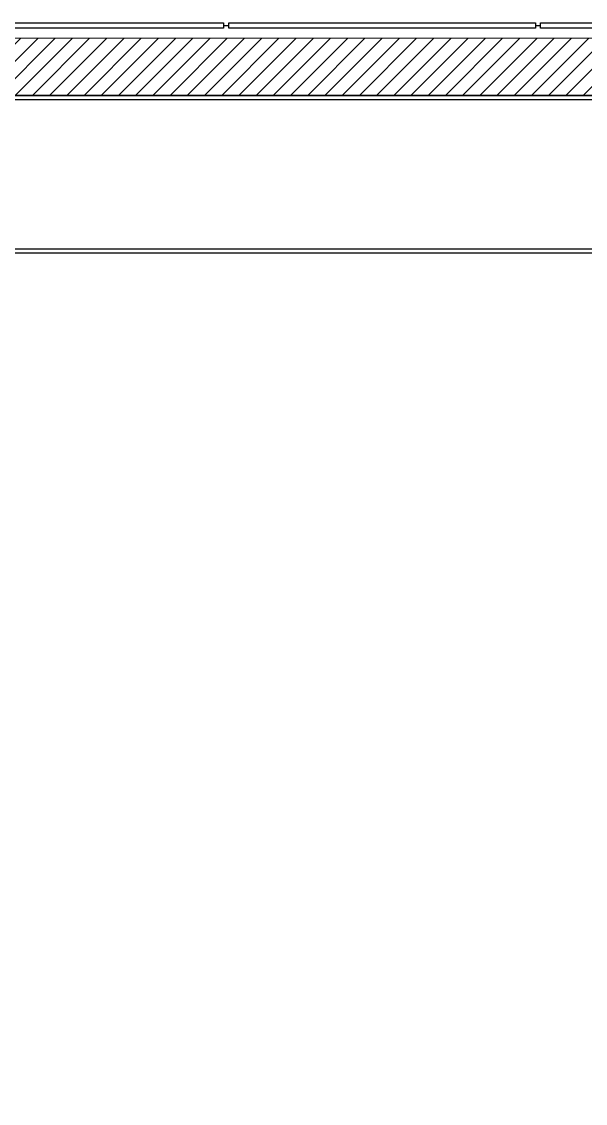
# Model space of a CAD drawing. Header units: millimetres. Extents: x -101 to 3415, y -52 to 1366.
# Drawn here: x 228.5 to 233.54, y 104.47 to 114.16 of the extents above; entities that cross this region are included whole.
import ezdxf

# ---------------------------------------------------------------- set-up
doc = ezdxf.new("R2010")
doc.units = ezdxf.units.MM
doc.layers.add('00_ARQ', color=8, linetype='Continuous')

msp = doc.modelspace()

# ---------------------------------------------------------------- hatches: boundary and pattern name
at = {"layer": '00_ARQ'}
h = msp.add_hatch(dxfattribs=at)
h.set_pattern_fill('PLASTI', color=9, scale=0.228646)
h.set_pattern_definition([(0, (-3488.3955, -6.6233), (0, 1.4519016), []), (0, (-3488.3955, -6.4419), (0, 1.4519016), []), (0, (-3488.3955, -6.2604), (0, 1.4519016), []), (0, (-3488.3955, -5.7159), (0, 1.4519016), [])])
edge = h.paths.add_edge_path()
edge.add_line((226.2649, 169.1231), (226.2649, 80.5374))
edge.add_line((226.2649, 80.5374), (213.9179, 80.5374))
edge.add_line((213.9179, 80.5374), (213.9179, 179.9984))
edge.add_line((213.9179, 179.9984), (255.187, 179.9984))
edge.add_line((255.187, 179.9984), (255.187, 163.5359))
edge.add_line((255.187, 163.5359), (242.2388, 163.5359))
edge.add_line((242.2388, 163.5359), (242.2388, 175.334))
edge.add_line((242.2388, 175.334), (234.0075, 175.334))
edge.add_line((234.0075, 175.334), (234.0075, 163.5359))
edge.add_line((234.0075, 163.5359), (227.2349, 163.5359))
edge.add_line((227.2349, 163.5359), (227.2349, 163.7409))
edge.add_line((227.2349, 163.7409), (226.9508, 163.7409))
edge.add_line((226.9508, 163.7409), (226.9508, 169.1157))
edge.add_line((226.9508, 169.1157), (227.0024, 169.1157))
edge.add_arc((227.0024, 169.1112), 0.00457, 38.4506, 90, ccw=False)
edge.add_line((227.006, 169.114), (227.1182, 168.91))
edge.add_arc((227.1213, 168.9117), 0.00343, 208.82558, 279.62502)
edge.add_line((227.1218, 168.9083), (227.1886, 168.9083))
edge.add_line((227.1886, 168.9083), (227.1886, 168.9156))
edge.add_line((227.1886, 168.9156), (227.1254, 168.9156))
edge.add_arc((227.1254, 168.9202), 0.00457, 218.4506, 270, ccw=False)
edge.add_line((227.1218, 168.9173), (227.0095, 169.1213))
edge.add_arc((227.0065, 169.1197), 0.00343, 28.82558, 99.62502)
edge.add_line((227.0059, 169.1231), (226.2649, 169.1231))
h = msp.add_hatch(dxfattribs=at)
h.set_pattern_fill('LINE', color=9, scale=0.034297, angle=45, style=0)
h.set_pattern_definition([(45, (-3488.39546, -6.57276), (-0.07699871, 0.07699871), [])])
h.paths.add_polyline_path([(319.8268, 113.4989), (226.9508, 113.4989), (226.9508, 114.0112), (319.8268, 114.0157)])

# ---------------------------------------------------------------- linework, layer by layer
at = {"layer": '00_ARQ', "color": 9, "ltscale": 3}
for p, q in [((230.3056, 114.1255), (230.3514, 114.1255)), ((230.3056, 114.1255), (230.3514, 114.1255)), ((230.3056, 114.1255), (230.3514, 114.1255)), ((233.0951, 114.1255), (233.1409, 114.1255)), ((233.0951, 114.1255), (233.1409, 114.1255))]:
    msp.add_line(p, q, dxfattribs=at)
at = {"layer": '00_ARQ', "color": 9}
msp.add_lwpolyline([(226.3808, 94.7689), (226.3808, 94.793, 0.414214), (226.3791, 94.7947, 0), (226.2666, 94.7947, 0.414214), (226.2649, 94.793)], format="xyb", dxfattribs=at)
at = {"layer": '00_ARQ', "color": 9, "ltscale": 3}
for points in [[(227.5619, 114.1026), (227.5619, 114.1484), (230.3056, 114.1484), (230.3056, 114.1026)], [(230.3514, 114.1026), (230.3514, 114.1484), (233.0951, 114.1484), (233.0951, 114.1026)], [(233.1409, 114.1026), (233.1409, 114.1484), (235.8846, 114.1484), (235.8846, 114.1026)]]:
    msp.add_lwpolyline(points, close=True, dxfattribs=at)
at = {"layer": '00_ARQ', "color": 9}
msp.add_lwpolyline([(319.8268, 113.4989), (226.9508, 113.4989), (226.9508, 114.0112), (319.8268, 114.0157)], close=True, dxfattribs=at)
at = {"layer": '00_ARQ', "color": 9, "ltscale": 2}
for points in [[(227.8654, 113.4989), (253.2771, 113.4989), (253.2771, 112.0859), (227.8654, 112.0859)], [(253.2771, 113.4582), (227.8654, 113.4582), (227.8654, 112.1266), (253.2771, 112.1266)]]:
    msp.add_lwpolyline(points, close=True, dxfattribs=at)

doc.saveas('drawing.dxf')
